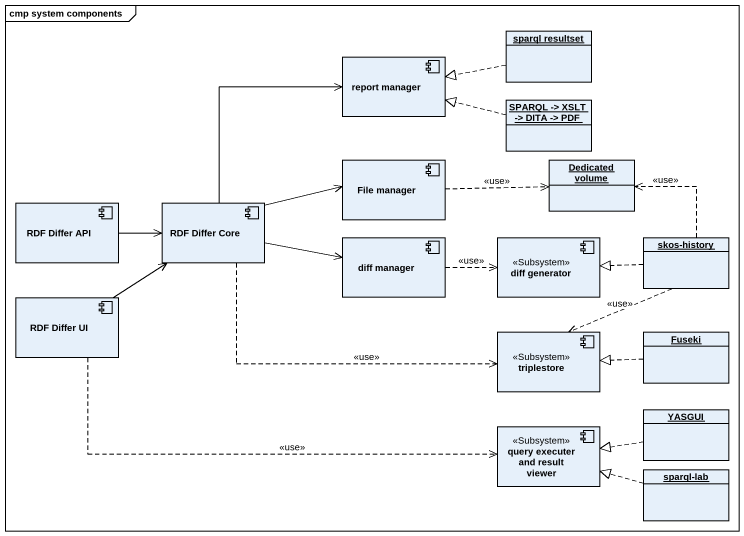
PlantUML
@startuml
mainframe cmp system components
allowmixing
hide circle
hide empty members
object "sparql resultset" as sparql_resultset
component "report manager" as report_manager
object "SPARQL -> XSLT -> DITA -> PDF" as SPARQL_XSLT_DITA_PDF
component "File manager" as File_manager
object "Dedicated volume" as Dedicated_volume
component "RDF Differ API" as RDF_Differ_API
component "RDF Differ Core" as RDF_Differ_Core
component "diff manager" as diff_manager
component "diff generator" as diff_generator <<Subsystem>>
object "skos-history" as skos_history
component "RDF Differ UI" as RDF_Differ_UI
component triplestore <<Subsystem>>
object Fuseki
component "query executer and result viewer" as query_executer_and_result <<Subsystem>>
object YASGUI
object "sparql-lab" as sparql_lab
sparql_resultset .left.|> report_manager
SPARQL_XSLT_DITA_PDF .left.|> report_manager
File_manager .right.> Dedicated_volume : <<use>>
RDF_Differ_API -right-> RDF_Differ_Core
RDF_Differ_Core -up-> report_manager
RDF_Differ_Core -right-> File_manager
RDF_Differ_Core -right-> diff_manager
RDF_Differ_Core .right.> triplestore : <<use>>
diff_manager .right.> diff_generator : <<use>>
skos_history .up.> Dedicated_volume : <<use>>
skos_history .left.|> diff_generator
skos_history ..> triplestore : <<use>>
RDF_Differ_UI -up-> RDF_Differ_Core
RDF_Differ_UI .right.> query_executer_and_result : <<use>>
Fuseki .left.|> triplestore
YASGUI .left.|> query_executer_and_result
sparql_lab .left.|> query_executer_and_result
@enduml
